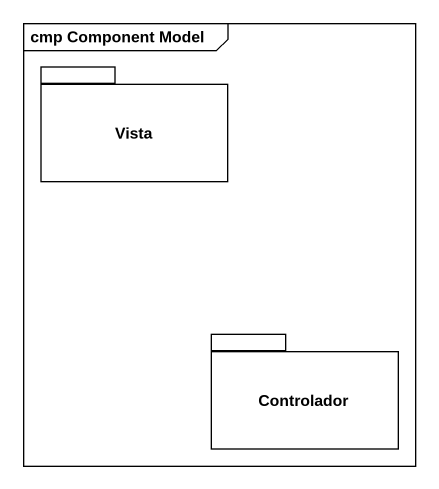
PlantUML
@startuml
mainframe cmp Component Model
package Vista {
}
package Controlador {
}
@enduml
